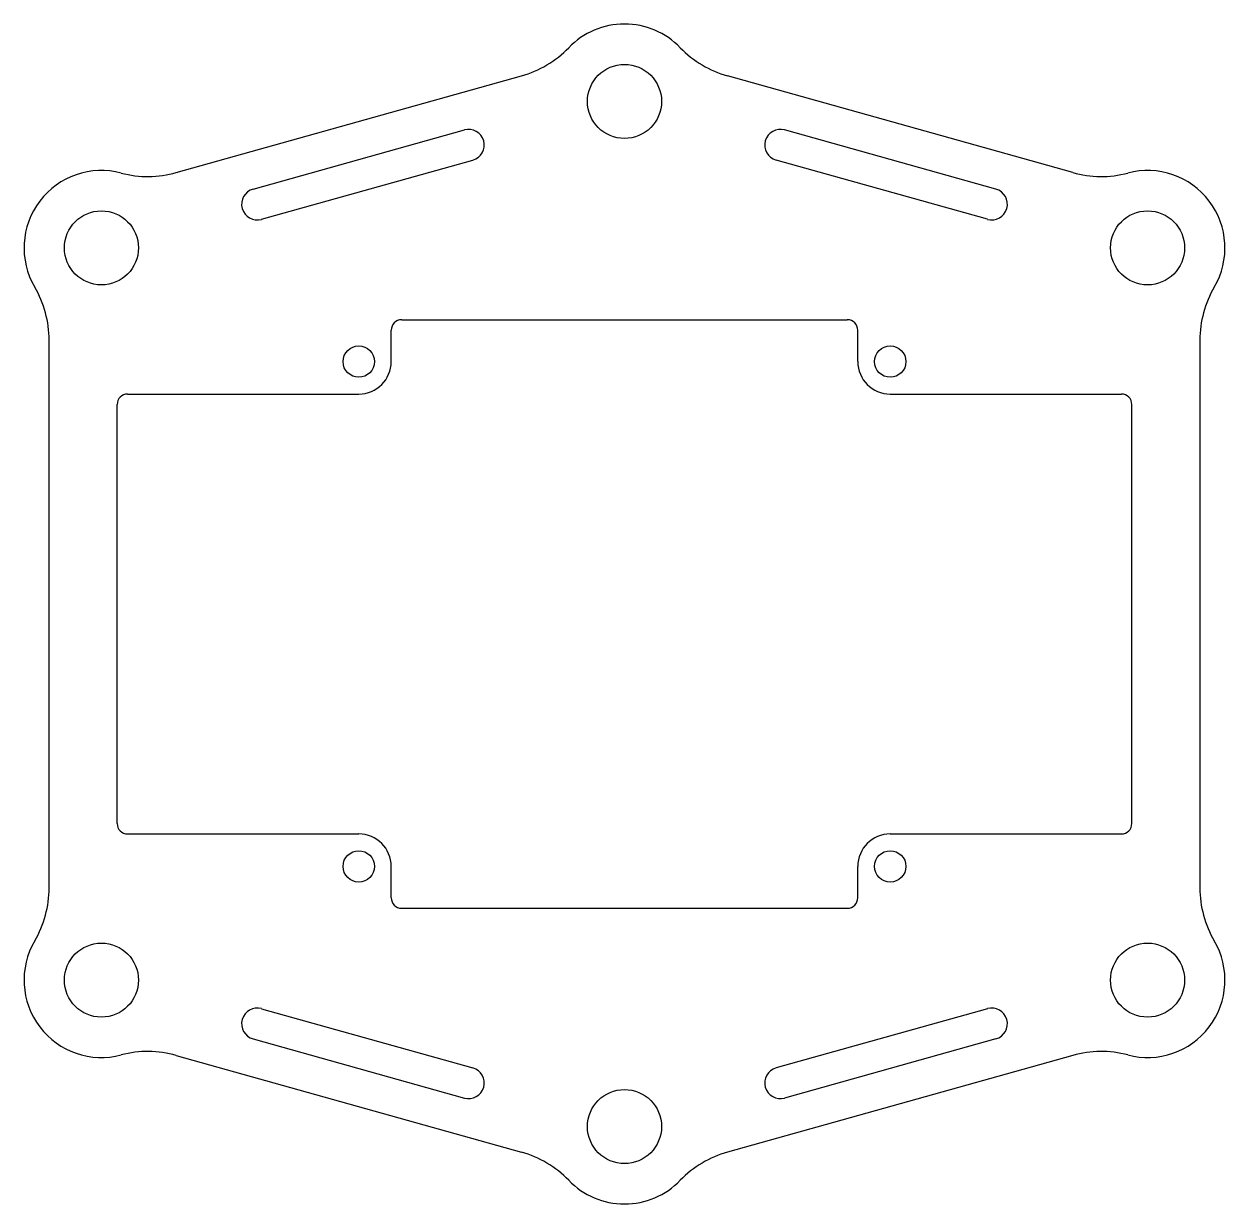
# Model space of a CAD drawing. Header units: millimetres. Extents: x 0 to 115, y 0 to 113.
import ezdxf

# ---------------------------------------------------------------- set-up
doc = ezdxf.new("R2010")
doc.units = ezdxf.units.MM
doc.layers.add('CORTE', color=7, linetype='Continuous')

msp = doc.modelspace()

# ---------------------------------------------------------------- linework, layer by layer
at = {"layer": 'CORTE'}
for p, q in [((14.54, 98.59), (47.56, 107.84)), ((100.26, 98.59), (67.24, 107.84)), ((21.89, 97.02), (42.1, 102.67)), ((92.91, 97.02), (72.7, 102.67)), ((22.7, 94.13), (42.91, 99.78)), ((92.1, 94.13), (71.89, 99.78)), ((36.1, 84.53), (78.7, 84.53)), ((35.1, 80.53), (35.1, 83.53)), ((79.7, 80.53), (79.7, 83.53)), ((2.4, 30.22), (2.4, 82.58)), ((112.4, 82.58), (112.4, 30.22)), ((9.9, 77.43), (32, 77.43)), ((82.8, 77.43), (104.9, 77.43)), ((8.9, 36.37), (8.9, 76.43)), ((105.9, 36.37), (105.9, 76.43)), ((9.9, 35.37), (32, 35.37)), ((82.8, 35.37), (104.9, 35.37)), ((35.1, 29.27), (35.1, 32.27)), ((79.7, 29.27), (79.7, 32.27)), ((36.1, 28.27), (78.7, 28.27)), ((22.7, 18.67), (42.91, 13.02)), ((92.1, 18.67), (71.89, 13.02)), ((21.89, 15.78), (42.1, 10.13)), ((92.91, 15.78), (72.7, 10.13)), ((14.54, 14.21), (47.56, 4.96)), ((100.26, 14.21), (67.24, 4.96))]:
    msp.add_line(p, q, dxfattribs=at)
for centre, radius in [((57.4, 105.4), 3.54), ((7.4, 91.4), 3.54), ((107.4, 91.4), 3.54), ((32, 80.53), 1.5), ((82.8, 80.53), 1.5), ((32, 32.27), 1.5), ((82.8, 32.27), 1.5), ((7.4, 21.4), 3.54), ((107.4, 21.4), 3.54), ((57.4, 7.4), 3.54)]:
    msp.add_circle(centre, radius, dxfattribs=at)
for centre, radius, start, end in [((57.4, 105.4), 7.4, 43.9074, 136.0926), ((44.86, 117.47), 10, 285.6422, 316.0926), ((69.94, 117.47), 10, 223.9074, 254.3578), ((42.5, 101.23), 1.5, 285.6422, 105.6422), ((72.3, 101.23), 1.5, 74.3578, 254.3578), ((7.4, 91.4), 7.4, 75.1919, 210.4503), ((107.4, 91.4), 7.4, 329.5497, 104.8081), ((11.85, 108.22), 10, 255.1919, 285.6422), ((102.95, 108.22), 10, 254.3578, 284.8081), ((22.3, 95.57), 1.5, 105.6422, 285.6422), ((92.5, 95.57), 1.5, 254.3578, 74.3578), ((-7.6, 82.58), 10, 0, 30.4503), ((122.4, 82.58), 10, 149.5497, 180), ((36.1, 83.53), 1, 90, 180), ((78.7, 83.53), 1, 0, 90), ((32, 80.53), 3.1, 270, 0), ((82.8, 80.53), 3.1, 180, 270), ((9.9, 76.43), 1, 90, 180), ((104.9, 76.43), 1, 0, 90), ((9.9, 36.37), 1, 180, 270), ((104.9, 36.37), 1, 270, 0), ((32, 32.27), 3.1, 0, 90), ((82.8, 32.27), 3.1, 90, 180), ((-7.6, 30.22), 10, 329.5497, 0), ((122.4, 30.22), 10, 180, 210.4503), ((36.1, 29.27), 1, 180, 270), ((78.7, 29.27), 1, 270, 0), ((7.4, 21.4), 7.4, 149.5497, 284.8081), ((107.4, 21.4), 7.4, 255.1919, 30.4503), ((22.3, 17.23), 1.5, 74.3578, 254.3578), ((92.5, 17.23), 1.5, 285.6422, 105.6422), ((11.85, 4.58), 10, 74.3578, 104.8081), ((102.95, 4.58), 10, 75.1919, 105.6422), ((42.5, 11.57), 1.5, 254.3578, 74.3578), ((72.3, 11.57), 1.5, 105.6422, 285.6422), ((44.86, -4.67), 10, 43.9074, 74.3578), ((69.94, -4.67), 10, 105.6422, 136.0926), ((57.4, 7.4), 7.4, 223.9074, 316.0926)]:
    msp.add_arc(centre, radius, start, end, dxfattribs=at)

doc.saveas('drawing.dxf')
